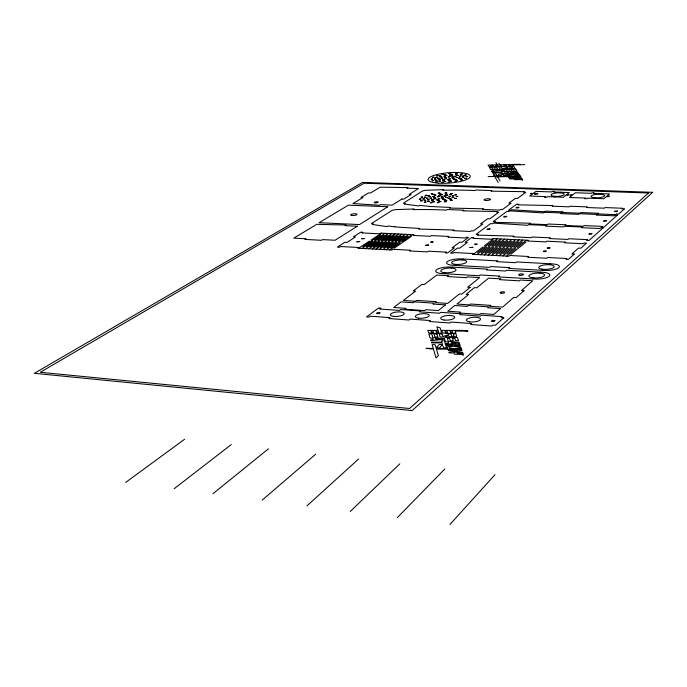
<?xml version="1.0" encoding="UTF-8"?>
<svg xmlns="http://www.w3.org/2000/svg" width="687" height="687" viewBox="0 0 687 687"><rect width="100%" height="100%" fill="white"/><g stroke="black" fill="none" stroke-linecap="round" stroke-linejoin="round"><path stroke-width="1.03" d="M446.782 200.544L445.056 200.656L446.799 200.458M451.402 199.127L449.676 199.17L451.428 199.041M456.237 198.397L454.519 198.5L456.262 198.311M452.183 197.53L453.935 197.427L452.183 197.564M450.595 196.422L448.869 196.482L450.595 196.37M449.779 198.157L448.07 198.26M448.061 198.208L449.813 198.071M447.804 195.185L446.103 195.22L447.821 195.082M447.16 197.418L445.459 197.444L447.194 197.341M446.095 201.669L444.343 201.746L446.095 201.626M445.571 196.018L443.845 196.087L445.571 195.958M443.931 199.797L445.691 199.651L443.974 199.874M442.471 199.058L444.223 198.921L442.48 199.101M441.638 197.968L443.381 197.83L441.664 198.028M442.385 194.73L440.685 194.765L442.411 194.636M440.333 195.683L438.658 195.812M436.64 199.908L438.392 199.771L436.674 199.986M438.624 195.743L440.35 195.589M452.166 195.941L453.901 195.786L452.175 195.984M425.888 197.16L424.162 197.315L425.88 197.117M434.321 195.288L436.056 195.185L434.356 195.366M433.643 197.667L435.378 197.513L433.66 197.727M433.119 199.479L431.41 199.513L433.145 199.376M432.836 196.585L434.57 196.43L432.853 196.645M431.582 200.776L433.334 200.63L431.616 200.853M431.548 198.096L429.839 198.157L431.582 198.045M432.793 193.863L431.084 193.932L432.793 193.803M429.049 199.797L427.34 199.831L429.074 199.694M428.997 196.594L430.723 196.439L429.049 196.68M426.378 198.294L428.121 198.182L426.421 198.371M451.359 194.627L449.659 194.661L451.385 194.533M422.78 198.921L424.523 198.818L422.814 198.998M425.725 200.312L423.991 200.372L425.725 200.243M441.157 196.877L442.892 196.74L441.191 196.954M446.816 193.889L445.09 193.966L446.816 193.871M457.74 196.448L456.005 196.508L457.74 196.388M435.816 198.698L434.132 198.818M434.107 198.741L435.841 198.603M429.281 201.377L427.597 201.497M427.563 201.42L429.315 201.282M450.818 193.562L452.544 193.425L450.852 193.64M438.933 202.579L437.215 202.605L438.967 202.476M432.922 201.832L434.673 201.686L432.939 201.892M440.951 193.871L439.294 193.992M439.268 193.914L440.985 193.777M440.831 201.497L439.139 201.617M451.625 181.213L449.968 181.265L451.625 181.136M439.113 201.54L440.874 201.403M435.738 181.857L437.404 181.712L435.747 181.918M420.994 199.05L419.31 199.153L421.037 198.955M450.595 178.8L448.954 178.938M457.259 180.363L455.627 180.38L457.284 180.26M448.929 178.869L450.586 178.732M438.899 196.654L437.181 196.791L438.907 196.594M433.171 194.533L434.897 194.395L433.179 194.593M461.655 179.049L460.058 179.161M460.024 179.075L461.681 178.946M440.642 175.941L439.01 175.984L440.642 175.863M427.829 195.709L429.547 195.563L427.864 195.804M464.738 175.073L466.396 175.005L464.747 175.133M462.394 177.564L464.051 177.426L462.428 177.65M460.797 176.611L459.191 176.628L460.831 176.507M458.461 178.199L460.118 178.062L458.478 178.268M456.632 181.394L454.974 181.514M456.202 179.599L454.545 179.719L456.202 179.522M454.966 181.454L456.64 181.316M454.777 178.929L453.137 179.058M446.696 192.901L444.987 193.021L446.705 192.824M457.018 173.364L455.395 173.416L457.027 173.296M455.979 176.267L454.399 176.379M454.365 176.293L456.013 176.164M453.119 178.989L454.785 178.86M453.952 177.942L452.329 178.088M452.295 178.002L453.952 177.864M448.663 180.552L450.328 180.423L448.697 180.638M451.307 175.099L452.948 174.962L451.325 175.168M451.007 175.906L449.384 176.061M449.35 175.975L450.998 175.846M444.377 180.535L442.737 180.672M446.275 177.624L444.626 177.753L446.284 177.675M464 176.035L462.36 176.181L464 175.975M446.859 175.52L445.236 175.649L446.859 175.451M443.063 182.347L441.415 182.484M441.397 182.407L443.063 182.278M442.72 180.595L444.386 180.466M442.634 178.156L441.02 178.294M440.985 178.216L442.643 178.079M443.716 174.3L442.084 174.438M440.281 179.711L438.641 179.754L440.29 179.642M439.328 178.294L437.696 178.422M442.067 174.369L443.708 174.24M437.679 178.354L439.328 178.216M433.729 180.621L432.08 180.767M434.055 177.306L432.432 177.435M432.063 180.698L433.72 180.561M432.415 177.358L434.064 177.229M434.244 178.938L435.901 178.809L434.253 179.015M437.078 180.226L435.429 180.338M435.429 180.277L437.095 180.149M451.814 177.006L453.472 176.885L451.823 177.083M467.675 176.585L466.052 176.714M445.09 178.732L446.739 178.603L445.133 178.835M466.035 176.628L467.675 176.499M455.515 174.326L457.147 174.197L455.558 174.429M438.89 181.205L440.556 181.085L438.933 181.308M462.634 173.897L461.02 174.026M461.003 173.948L462.634 173.811M445.691 181.514L444.077 181.651M448.164 182.261L449.822 182.124L448.199 182.356M444.034 181.557L445.7 181.42M448.757 173.571L450.38 173.433L448.791 173.665M449.925 174.3L451.565 174.249L449.933 174.378M437.971 175.649L436.365 175.778L437.98 175.563M432.544 179.067L430.929 179.195L432.552 178.981M445.683 174.884L444.128 174.987M444.094 174.893L445.734 174.764M449.976 524.43L495.001 474.683M397.335 517.612L444.841 468.963M350.207 511.506L399.86 463.828M306.917 505.898L358.485 459.105M532.829 278.931L533.945 277.952M539.467 273.134L540.557 272.172M542.661 270.334L543.743 269.381M549.102 264.701L550.167 263.774M262.194 500.11L315.668 454.219M594.933 198.406L595.638 197.822M599.94 194.249L600.67 193.64M510.819 254.353L525.976 242.056M506.654 256.114L515.92 248.625M517.354 247.466L526.336 240.201M212.927 493.73L268.437 448.834M507.092 254.156L522.318 241.876M502.918 255.916L512.227 248.436M513.661 247.277L522.687 240.021M499.191 255.719L508.535 248.247M509.977 247.097L519.046 239.849M503.365 253.958L518.659 241.704M499.655 253.769L515.018 241.523M495.464 255.521L504.859 248.059M506.31 246.908L515.413 239.669M495.945 253.572L511.377 241.343M491.755 255.324L501.184 247.87M502.644 246.719L511.781 239.497M488.053 255.126L497.517 247.689M498.985 246.539L508.165 239.316M492.253 253.374L507.745 241.163M488.56 253.185L504.112 240.982M484.352 254.929L493.859 247.5M495.327 246.35L504.55 239.145M484.876 252.988L500.497 240.811M481.201 252.79L496.881 240.63M554.607 196.946L555.345 196.37M559.879 192.841L560.652 192.24M480.668 254.731L490.209 247.311M491.686 246.169L500.943 238.964M174.18 488.706L231.236 444.592M476.984 254.542L486.568 247.122M488.053 245.98L497.345 238.793M477.534 252.601L493.283 240.459M473.309 254.345L482.935 246.942M484.421 245.8L493.755 238.621M444.103 273.684L445.331 272.748M451.428 268.076L452.639 267.157M454.974 265.371L456.168 264.452M462.093 259.918L463.27 259.025M125.669 482.42L184.58 439.268M394.166 248.213L411.333 236.44M389.812 249.905L400.298 242.726M401.921 241.618L412.088 234.653M386.317 249.716L396.837 242.554M398.46 241.446L408.671 234.49M390.671 248.024L407.898 236.268M387.193 247.844L404.471 236.096M383.707 247.663L401.045 235.933M382.831 249.527L393.376 242.374M395.008 241.266L405.253 234.327M379.344 249.347L389.933 242.202M391.564 241.094L401.843 234.155M375.866 249.158L386.489 242.022M388.129 240.922L398.434 233.992M380.237 247.475L397.636 235.761M372.397 248.977L383.054 241.85M384.703 240.742L395.042 233.829M376.777 247.294L394.226 235.598M373.316 247.114L390.826 235.426M369.864 246.934L387.425 235.263M368.936 248.788L379.628 241.669M381.276 240.57L391.65 233.666M366.42 246.753L384.042 235.1M365.475 248.608L376.201 241.498M377.859 240.398L388.267 233.503M362.032 248.419L372.783 241.326M374.449 240.227L384.892 233.331M358.588 248.239L369.374 241.154M371.049 240.055L381.517 233.168M362.985 246.573L380.658 234.928M499.973 164.786L488.019 165.069L489.007 166.529A3.349 0.799 -4.2 0 0 489.711 166.735L492.339 166.872A10.408 2.482 -4.2 0 0 493.266 166.847L500.6 166.374L498.968 163.145M520.214 164.296L500.746 164.768L501.785 166.228A3.358 0.807 -4.1 0 0 502.498 166.434L505.143 166.572A10.434 2.49 -4.1 0 0 506.079 166.546C508.208 165.825 514.941 167.92 512.751 164.476M497.603 165.266L495.559 165.318L496.976 166.331A2.113 0.507 -4.1 0 0 497.345 166.323L498.084 166.065L495.962 162.57M524.731 164.622L508.328 165.009L509.78 166.031A2.113 0.507 -4 0 0 510.149 166.022L510.905 165.825L510.381 164.966M488.139 176.602L520.145 175.889L520.437 176.336L496.555 176.86M522.515 179.539L514.675 179.702L514.271 179.067L522.223 179.084L522.773 179.934L522.094 180.183L521.691 179.556M462.566 354.312L454.674 354.277L454.227 352.938L449.118 352.912L448.894 352.216L457.636 350.473L448.31 350.43L448.079 349.726L460.925 349.769L460.719 349.211L436.417 349.125L438.4 355.583L436.108 357.953L433.437 349.108L426.034 348.378L433.231 348.403L432.097 344.659L435.051 344.668L435.747 346.798A1.649 0.567 -4.7 0 0 437.078 347.107C438.349 346.162 438.203 343.552 441.689 344.694A9.867 3.392 -4.7 0 1 442.617 344.719L442.033 342.89L431.556 342.856L431.35 342.169L441.81 342.195L441.423 341.001L442.9 341.001L442.522 339.481L430.878 340.623L430.663 339.893L433.188 339.644L432.767 338.296L430.096 338.03L428.868 333.934L431.762 333.942L432.887 337.6L443.596 338.631L446.593 347.837L443.613 347.828L442.797 345.604A1.408 0.481 -4.7 0 0 442.102 345.406L441.964 345.398A2.121 0.73 -4.7 0 0 441.543 345.389C440.436 346.437 440.307 348.867 436.932 347.802A9.764 3.341 -4.7 0 1 436.005 347.777L436.202 348.412L447.666 348.455L447.143 346.875L452.613 345.432L446.67 345.406L446.438 344.711L458.916 344.745L458.418 343.165L446.327 344.35L446.086 343.62L448.628 343.363L448.173 341.989L445.468 341.722L443.665 336.226L448.396 334.861L448.096 333.968L451.016 333.976L451.754 336.02A1.597 0.541 -4.5 0 0 452.948 336.321L453.952 336.029L453.283 333.976L454.734 333.976L454.614 333.221M451.187 333.384L447.314 333.384A11.542 3.847 -4.6 0 1 446.292 333.384L443.416 333.066A3.718 1.245 -4.6 0 1 442.668 332.714L441.981 331.065L441.14 331.065L441.355 332.903A1.426 0.481 -4.7 0 1 440.822 333.126L438.358 333.367A10.683 3.564 -4.7 0 1 437.104 333.358L433.248 333.358A11.516 3.83 -4.7 0 1 432.226 333.358L429.375 333.04A3.71 1.237 -4.8 0 1 428.636 332.697L427.795 330.387L438.031 330.395L436.88 326.797L440.084 327.819L440.917 330.395L463.15 330.421L468.045 331.091L455.18 331.082L456.7 336.518A1.443 0.489 -4.5 0 1 456.168 336.75L449.796 336.673A3.744 1.262 -4.5 0 1 449.032 336.312L448.723 335.831L445.442 336.776L445.657 337.575L457.465 337.592L458.538 340.658L455.584 340.649L454.76 338.27L452.475 338.27L453.291 340.64L450.337 340.632L449.538 338.262L447.263 338.253L448.267 341.284L459.122 342.341L460.213 345.449L454.262 345.432L460.728 346.918L461.071 347.897L453.686 346.171L449.195 347.382L449.65 348.464L461.286 348.507L461.973 350.473L453.308 352.208L462.6 352.251L462.849 352.972L457.147 352.946L457.362 353.573L463.072 353.599L463.545 354.947L462.763 355.316L462.411 354.312M451.333 332.714L451.453 332.714A2.336 0.781 -4.5 0 0 451.857 332.723L452.716 332.439L452.278 331.082L450.028 331.074L450.483 332.422A1.4 0.472 -4.5 0 0 451.333 332.714M394.862 226.796L396.262 226.933A101.667 26.226 -4.5 0 0 400.865 227.345L419.594 228.402L418.649 229.063L453.918 229.99L452.982 230.652L470.329 231.502L471.248 230.832L473.42 230.935L482.789 224.031L480.565 223.928L487.676 218.758L489.814 218.852L498.762 212.257L496.641 212.171L497.482 211.544L462.935 210.84L463.819 210.222L447.28 209.509L446.361 210.119A4.757 1.254 -4.6 0 1 446.018 210.102L445.906 210.102A146.786 41.761 -5.2 0 0 413.119 209.629L414.072 209.003L395.42 209.629L392.131 210.359L371.504 223.507L373.256 223.799L372.208 224.46L387.073 226.65L388.095 225.989A118.559 30.331 -4.4 0 0 394.862 226.796M496.735 175.305L498.71 175.425L498.461 174.429L499.586 174.051L504.962 174.043A3.426 0.842 -4.1 0 1 505.684 174.266L506.748 175.795L504.043 175.855L503.228 174.541L502.326 174.343A1.906 0.464 -4.1 0 0 501.939 174.343C501.39 176.104 497.886 176.361 495.044 175.838A3.426 0.842 -4.1 0 1 494.322 175.623L494.047 175.391M507.779 176.164L508.054 176.611M500.033 180.904L495.971 174.034L493.292 174.094L498.178 182.459M454.631 333.255A6.544 2.19 -4.5 0 1 451.239 333.332M455.627 332.388A3.504 1.176 -4.5 0 1 455.627 332.748M477.061 244.151C474.013 245.972 473.601 242.855 477.061 244.151M472.862 247.337L469.925 247.569L472.862 247.337M447.572 332.414L446.808 332.714A2.104 0.704 -4.6 0 1 446.55 332.714A1.589 0.532 -4.6 0 1 445.356 332.431L444.875 331.074L447.125 331.074L447.572 332.414M433.531 332.396L432.758 332.688A2.104 0.704 -4.8 0 1 432.501 332.697A1.589 0.532 -4.8 0 1 431.324 332.405L430.878 331.057L433.119 331.057L433.523 332.431M433.016 241.936C430.028 243.73 429.658 240.639 433.008 241.961M428.611 245.07L425.717 245.328L428.611 245.07M438.649 332.371L437.791 332.697A2.336 0.781 -4.7 0 1 437.387 332.697L437.267 332.688A1.391 0.464 -4.7 0 1 436.417 332.396L436.005 331.057L438.246 331.057L438.649 332.371M364.428 238.483L361.602 238.733L364.385 238.569M359.73 241.541L356.888 241.79L359.73 241.541M506.225 165.953L505.546 166.134A1.906 0.455 -4.1 0 1 505.194 166.142L503.64 165.12L505.692 165.078L506.216 165.971M512.356 168.092L510.458 168.186L509.496 166.847L506.843 166.907L507.204 167.473L503.021 168.452L503.399 169.062L507.908 168.384A3.383 0.816 -4 0 0 508.629 168.598C510.252 168.495 516.779 169.835 514.211 166.735L511.557 166.795L512.347 168.117M493.438 166.254L492.759 166.434A1.898 0.455 -4.2 0 1 492.407 166.443L490.887 165.43L492.931 165.378L493.429 166.271M439.534 200.647L437.782 200.784L439.534 200.664M431.908 202.648L430.156 202.802L431.908 202.613M422.204 200.724L420.461 200.819L422.179 200.776M422.66 197.083L420.933 197.169L422.625 197.126M452.175 200.192L450.423 200.269L452.14 200.243M439.783 193.013L438.074 193.159L439.774 193.03M426.017 202.021L424.274 202.176L426.009 202.038M426.79 195.28L425.064 195.417L426.79 195.237M439.852 198.809L438.117 198.955L439.852 198.758M456.426 194.73L454.708 194.868L456.417 194.747M466.31 178.319L464.644 178.457L466.301 178.337M457.594 177.461L455.936 177.598L457.594 177.409M458.16 175.417L456.512 175.477L458.152 175.434M449.221 179.719L447.555 179.848L449.212 179.659M444.18 179.393L442.522 179.522L444.171 179.41M437.164 177.349L435.515 177.486L437.164 177.298M445.477 176.696L443.836 176.757L445.468 176.714M441.793 176.714L440.144 176.851L441.793 176.662M461.552 174.902L459.904 175.022L461.552 174.841M462.428 180.02L460.762 180.08L462.385 180.071M449.633 176.825L447.993 176.954L449.633 176.757M652.65 192.317L412.191 410.56L34.35 373.324L362.573 182.407L652.65 192.317M648.502 192.995L409.589 408.499L40.232 372.285L364.136 183.223L648.502 192.995M603.057 227.938L589.034 240.45L586.681 240.338L587.479 239.634L568.827 238.741L568.012 239.445L549.523 238.569L550.356 237.865L532.073 236.998L531.214 237.693L513.095 236.826L513.979 236.13L477.396 235.117L478.307 234.439L476.1 234.336L490.449 223.653L492.613 223.747L493.489 223.095L527.71 225.31L528.552 224.649L546.337 225.43L545.512 226.1L563.495 226.899L564.302 226.229L582.439 227.028L581.657 227.706L599.991 228.522L600.756 227.835L603.057 227.938M617.287 215.246L603.933 227.165L601.632 227.062L602.387 226.392L584.113 225.585L583.332 226.263L565.212 225.465L566.011 224.795L548.089 224.014L547.273 224.675L529.505 223.893L530.347 223.232L494.485 222.348L495.361 221.703L493.197 221.609L506.877 211.416L509.007 211.51L509.848 210.883L543.443 212.91L544.241 212.283L561.683 212.987L560.901 213.623L578.531 214.344L579.296 213.709L597.08 214.43L596.333 215.074L614.307 215.804L615.037 215.16L617.287 215.246M624.32 208.977L618.601 214.078L616.351 213.992L615.621 214.636L597.681 213.906L598.429 213.271L580.678 212.549L579.914 213.185L562.318 212.481L563.1 211.845L545.684 211.141L544.885 211.768L511.351 209.758L510.518 210.377L508.389 210.291L516.641 204.151L518.745 204.228L517.938 204.838L552.777 205.55L551.996 206.169L569.274 206.839L570.038 206.22L587.454 206.89L586.715 207.517L604.32 208.195L605.041 207.568L622.8 208.255L622.087 208.891L624.32 208.977M574.255 254.113L568.338 259.403L565.925 259.274L566.775 258.51L547.582 257.496L546.706 258.252L527.693 257.239L528.586 256.491L509.797 255.495L508.878 256.234L472.407 254.293L473.369 253.563L453.97 252.533L452.999 253.263L450.629 253.134L457.43 248.076L459.68 248.196L467.28 242.52L465.047 242.408L471.583 237.539L473.893 237.65L472.974 238.346L491.969 239.274L492.88 238.578L528.509 240.304L527.642 241.008L546.045 241.91L546.886 241.197L565.453 242.099L564.628 242.812L583.4 243.73L584.216 243.009L586.569 243.121L580.884 248.196L578.506 248.084L571.859 253.992L574.255 254.113M503.794 317.763L495.387 325.269L492.742 325.08L491.677 326.033L470.638 324.496L471.729 323.551L450.955 322.048L449.839 322.984L429.281 321.482L430.423 320.554L410.13 319.086L408.963 320.005L388.876 318.536L390.061 317.626L370.224 316.192L369.013 317.093L366.549 316.913L378.52 307.991L380.959 308.162L379.782 309.038L399.439 310.421L400.598 309.536L420.461 310.928L419.328 311.821L439.44 313.238L440.547 312.336L460.865 313.753L459.783 314.663L480.359 316.114L481.424 315.196L502.214 316.655L501.175 317.574L503.794 317.763M494.889 320.649L493.833 321.585L491.205 321.396L492.261 320.46L494.889 320.649M591.876 233.563L591.086 234.258L588.768 234.147L589.558 233.46L591.876 233.563M606.509 220.613L605.762 221.274L603.487 221.18L604.234 220.518L606.509 220.613M617.355 211.021L616.634 211.656L614.393 211.57L615.114 210.935L617.355 211.021M524.001 290.747L516.212 297.6L513.678 297.437L502.626 307.132L489.822 306.265L490.853 305.38L470.578 304.015L469.522 304.899L456.949 304.049L468.577 294.525L466.104 294.371L474.348 287.638L476.795 287.793L488.586 278.141L500.729 278.862L499.758 279.669L519.372 280.846L520.325 280.03L532.683 280.768L521.485 290.584L524.001 290.747M500.479 308.635L493.85 314.44L480.926 313.538L479.869 314.448L459.354 313.014L460.436 312.113L447.752 311.228L454.717 305.526L467.315 306.376L468.379 305.492L488.689 306.866L487.65 307.759L500.479 308.635M609.18 196.104L608.476 196.705L606.312 196.628L603.821 198.732L587.651 198.139L586.921 198.741L584.774 198.663L585.513 198.062L569.497 197.487L572.108 195.409L569.995 195.331L570.734 194.739L572.846 194.816L575.431 192.764L591.318 193.313L592.031 192.729L594.161 192.807L593.448 193.391L609.481 193.949L607.025 196.035L609.18 196.104M499.501 276.105L498.539 276.904L534.95 279.059A11.052 3.375 -3.5 0 0 549.171 276.277A11.052 3.375 -3.5 0 0 542.653 272.292L506.577 270.231L505.632 271.022L486.49 269.922L487.461 269.141L450.646 267.037A10.752 3.212 -4.6 0 0 436.571 269.733A10.752 3.212 -4.6 0 0 442.093 273.572L479.234 275.762L480.23 274.963L499.501 276.105M509.72 267.638L508.775 268.411L544.757 270.446A10.898 3.272 -3.4 0 0 558.746 267.741A10.898 3.272 -3.4 0 0 552.236 263.885L516.59 261.936L515.671 262.7L496.753 261.661L497.697 260.905L461.303 258.913A10.597 3.117 -4.5 0 0 447.452 261.549A10.597 3.117 -4.5 0 0 452.982 265.259L489.702 267.337L490.664 266.565L509.72 267.638M470.131 287.381L461.844 294.096L459.38 293.933L447.641 303.422L435.223 302.589L436.322 301.713L416.648 300.391L415.532 301.258L403.338 300.434L415.618 291.108L413.213 290.953L421.93 284.366L424.308 284.512L436.769 275.049L448.559 275.753L447.529 276.552L466.585 277.685L467.589 276.887L479.595 277.6L467.684 287.226L470.131 287.381M445.399 304.891L438.366 310.576L425.837 309.7L424.703 310.593L404.823 309.21L405.965 308.317L393.668 307.467L401.019 301.885L413.239 302.709L414.355 301.842L434.064 303.173L432.956 304.049L445.399 304.891M568.784 194.67L568.046 195.263L565.933 195.185L563.297 197.255L547.479 196.688L546.715 197.272L544.611 197.203L545.384 196.611L529.72 196.035L532.459 193.992L530.39 193.914L531.171 193.33L533.241 193.408L535.954 191.381L551.506 191.922L552.262 191.347L554.34 191.415L553.585 191.999L569.283 192.549L566.681 194.593L568.784 194.67M518.874 207.337L518.084 207.955L515.954 207.878L516.744 207.268L518.874 207.337M379.963 312.774L378.812 313.676L376.33 313.512L377.489 312.611L379.963 312.774M490.046 228.891L489.153 229.561L486.963 229.458L487.856 228.788L490.046 228.891M506.663 216.405L505.821 217.04L503.665 216.946L504.516 216.311L506.663 216.405M524.507 191.69L523.726 192.274L525.778 192.343L517.517 198.431L515.439 198.354L508.869 203.137L511.025 203.215L502.386 209.587L500.282 209.501L499.44 210.119L482.635 209.398L483.502 208.788L449.384 208.067L450.251 207.457L432.08 206.564A97.94 24.294 -4.3 0 1 427.615 206.203L426.249 206.074A114.248 28.115 -4.2 0 1 419.654 205.361L418.709 205.971L404.196 204.022L405.158 203.404L403.449 203.146L422.531 190.977L425.665 190.299L443.682 189.655L442.806 190.23A140.741 38.412 -4.9 0 1 474.554 190.548L474.657 190.557A4.577 1.159 -4.3 0 0 474.992 190.565L475.842 189.998L491.883 190.591L491.068 191.166L524.507 191.69M446.267 252.129L445.288 252.85L447.546 252.971L454.365 247.921L452.115 247.801L459.783 242.142L462.007 242.253L468.568 237.393L466.353 237.29L465.425 237.977L447.83 237.118L448.774 236.44L431.367 235.589L430.406 236.268L413.145 235.426L414.132 234.756L380.692 233.133L379.679 233.795L361.843 232.927L362.873 232.266L360.709 232.163L353.41 236.826L355.505 236.938L347.021 242.374L344.908 242.262L337.334 247.105L339.55 247.226L340.64 246.53L358.82 247.492L357.747 248.196L391.899 250.016L392.938 249.304L410.534 250.231L409.512 250.953L427.305 251.897L428.31 251.176L446.267 252.129M401.921 199.024L392.225 205.138L380.332 204.657L379.379 205.25L352.895 203.55L362.951 197.521L361.027 197.444L368.601 192.91L370.516 192.978L380.16 187.19L407.812 187.585L406.919 188.144L418.512 188.547L409.212 194.412L411.17 194.49L403.887 199.093L401.921 199.024M387.786 206.761L359.499 224.572L319.086 222.7L348.395 205.155L387.786 206.761M357.326 226.229L335.084 240.244L322.589 239.608L321.499 240.278L304.959 239.428L306.067 238.758L293.787 238.131L316.819 224.331L346.111 225.018L345.072 225.654L357.326 226.229M513.043 174.567L507.547 175.778L507.169 175.168L511.995 174.12L506.328 173.802L518.616 173.528L518.9 173.966L513.498 174.086L519.501 174.884L519.896 175.503L513.043 174.567M520.952 177.117L513.249 178.422L521.673 178.242L521.965 178.689L509.514 178.964L509.239 178.526L517.019 177.22L508.552 177.409L508.268 176.954L520.669 176.679L520.952 177.117M508.191 172.892L505.898 173.115L506.182 173.579L517.929 172.463L517.629 172.008L504.876 171.458L507.65 172.033L508.191 172.892M440.127 338.974L436.022 339.369L435.781 338.579L440.127 338.974M455.627 342.684L451.488 343.088L451.222 342.281L455.627 342.684M493.807 170.865L491.531 171.089L491.798 171.544L503.459 170.445L503.176 169.99L490.578 169.457L493.3 170.015L493.807 170.865M500.059 170.282L496.366 170.634L496.066 170.127L500.059 170.282M514.486 172.308L510.767 172.652L510.441 172.145L514.486 172.308M491.969 167.259L489.333 167.319L490.449 169.225L493.094 169.157L491.969 167.259M496.658 167.147L494.022 167.207L495.155 169.114L497.809 169.054L496.658 167.147M501.364 167.035L498.719 167.096L499.878 169.002L502.532 168.942L501.364 167.035M515.688 169.011L503.545 169.294L504.73 171.226L507.41 171.166L506.474 169.663L508.552 169.62L509.496 171.115L512.176 171.054L511.222 169.552L513.301 169.509L514.262 171.003L516.942 170.943L515.688 169.011M504.103 171.484L501.424 171.552L501.888 172.3L492.373 172.523L492.631 172.961L502.154 172.738L502.609 173.502L505.297 173.433L504.103 171.484M436.915 333.951L434.012 333.942L434.948 336.956L437.868 336.965L436.915 333.951M442.076 333.959L439.173 333.951L440.135 336.965L443.055 336.974L442.076 333.959M438.272 183.137A21.16 5.178 -4.5 0 0 470.26 176.404A21.16 5.178 -4.5 0 0 438.976 174.094A21.16 5.178 -4.5 0 0 438.272 183.137M594.178 197.719A6.801 1.769 -3.1 0 0 604.577 195.761A6.801 1.769 -3.1 0 0 594.641 194.636A6.801 1.769 -3.1 0 0 594.178 197.719M553.92 196.267A6.707 1.735 -3.5 0 0 564.31 194.327A6.707 1.735 -3.5 0 0 554.649 193.227A6.707 1.735 -3.5 0 0 553.92 196.267M535.173 194.275A1.778 0.455 -3.7 0 0 537.947 193.76A1.778 0.455 -3.7 0 0 535.413 193.468A1.778 0.455 -3.7 0 0 535.173 194.275M469.848 321.885A7.102 2.336 -4.2 0 0 480.557 319.197A7.102 2.336 -4.2 0 0 470.02 317.823A7.102 2.336 -4.2 0 0 469.848 321.885M444.017 320.022A7.05 2.301 -4.6 0 0 454.734 317.36A7.05 2.301 -4.6 0 0 444.369 316.003A7.05 2.301 -4.6 0 0 444.017 320.022M418.555 318.184A6.999 2.267 -4.9 0 0 429.272 315.548A6.999 2.267 -4.9 0 0 419.087 314.208A6.999 2.267 -4.9 0 0 418.555 318.184M393.462 316.372A6.947 2.241 -5.2 0 0 404.179 313.761A6.947 2.241 -5.2 0 0 394.158 312.439A6.947 2.241 -5.2 0 0 393.462 316.372M485.632 200.441A3.246 0.842 -4.2 0 0 490.509 199.393A3.246 0.842 -4.2 0 0 485.675 198.981A3.246 0.842 -4.2 0 0 485.632 200.441M352.122 215.512A3.22 0.842 -5.4 0 0 357.025 214.387A3.22 0.842 -5.4 0 0 352.319 214.026A3.22 0.842 -5.4 0 0 352.122 215.512M544.121 251.64A1.511 0.438 -3.5 0 0 546.371 251.133A1.511 0.438 -3.5 0 0 544.104 250.884A1.511 0.438 -3.5 0 0 544.121 251.64M547.986 248.368A1.503 0.429 -3.5 0 0 550.218 247.861A1.503 0.429 -3.5 0 0 547.968 247.612A1.503 0.429 -3.5 0 0 547.986 248.368M375.154 202.837A1.975 0.507 -5.2 0 0 378.142 202.158A1.975 0.507 -5.2 0 0 375.231 201.952A1.975 0.507 -5.2 0 0 375.154 202.837M501.235 293.212A2.267 0.713 -3.9 0 0 504.627 292.387A2.267 0.713 -3.9 0 0 501.235 291.975A2.267 0.713 -3.9 0 0 501.235 293.212M444.377 272.662A7.677 2.293 -4.6 0 0 456.048 269.922A7.677 2.293 -4.6 0 0 444.755 268.651A7.677 2.293 -4.6 0 0 444.377 272.662M532.288 277.788A7.892 2.405 -3.6 0 0 544.576 275.281A7.892 2.405 -3.6 0 0 533.301 273.563A7.892 2.405 -3.6 0 0 532.288 277.788M519.844 275.332A2.422 0.739 -3.7 0 0 523.451 274.474A2.422 0.739 -3.7 0 0 519.793 274.061A2.422 0.739 -3.7 0 0 519.844 275.332M455.223 264.375A7.574 2.233 -4.4 0 0 466.696 261.704A7.574 2.233 -4.4 0 0 455.515 260.485A7.574 2.233 -4.4 0 0 455.223 264.375M542.103 269.218A7.78 2.336 -3.5 0 0 554.186 266.779A7.78 2.336 -3.5 0 0 543.031 265.13A7.78 2.336 -3.5 0 0 542.103 269.218"/></g></svg>
